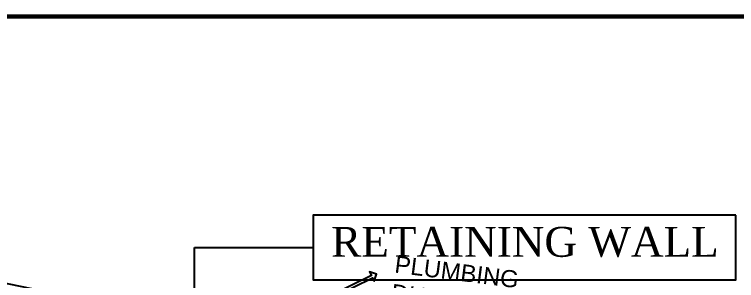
# Model space of a CAD drawing. Header units: metres. Extents: x 159409 to 239023, y 50504 to 95165.
# Drawn here: x 173805 to 174650, y 80992 to 81304 of the extents above; entities that cross this region are included whole.
import ezdxf

# ---------------------------------------------------------------- set-up
doc = ezdxf.new("R2010")
doc.units = ezdxf.units.M
doc.header["$MEASUREMENT"] = 0
doc.layers.add('_Annotations', color=1, linetype='Continuous', lineweight=25)
doc.styles.get("Standard").update_dxf_attribs({"font": 'times.ttf', "height": 18})
doc.styles.add('Standard 360', font='arial.ttf')
doc.dimstyles.get("Standard").update_dxf_attribs({"dimtxt": 0.4, "dimasz": 0.18, "dimexe": 0.18, "dimexo": 0.0625, "dimgap": 0.09, "dimtad": 0, "dimtih": 1, "dimtoh": 1, "dimdec": 4, "dimzin": 0, "dimdsep": 46, "dimtxsty": 'Standard', "dimcen": 0.09, "dimadec": 0, "dimazin": 0, "dimtfac": 1, "dimtdec": 4, "dimtofl": 0, "dimtmove": 0, "dimatfit": 3, "dimfxl": 1, "dimtolj": 1, "dimtzin": 0, "dimarcsym": 0})

msp = doc.modelspace()

# ---------------------------------------------------------------- linework, layer by layer
at = {"color": 6, "const_width": 5.123, "elevation": -4.392}
msp.add_lwpolyline([(179166.557, 81301.656), (179166.557, 76559.83), (172422.808, 76559.83), (172422.808, 81301.656)], close=True, dxfattribs=at)
at = {"color": 1, "ltscale": 10, "elevation": -4.392}
msp.add_lwpolyline([(174648.845, 81068.85), (174154.344, 81068.85), (174154.344, 80993.093), (174648.845, 80993.093)], close=True, dxfattribs=at)
at = {"color": 0, "ltscale": 10}
msp.add_arc((175811.745, 90873.972, -4.392), 10088.5, 255.2456003, 284.7551355, dxfattribs=at)
at = {"layer": '_Annotations', "elevation": -4.392}
msp.add_lwpolyline([(174134.823, 80951.924), (174223.762, 80995.721), (174225.762, 80991.658), (174228.512, 80999.743), (174220.427, 81002.493), (174222.428, 80998.43), (174133.489, 80954.633)], close=True, dxfattribs=at)

# ---------------------------------------------------------------- texts
at = {"color": 4, "ltscale": 10, "insert": (174175.395, 81055.25, -4.392), "char_height": 35, "attachment_point": 1}
msp.add_mtext_dynamic_manual_height_columns('{\\C3;RETAINING WALL }', width=561.48765, gutter_width=90, heights=[0], dxfattribs=at)
at = {"layer": '_Annotations', "insert": (174251.343, 81021.677, -4.787), "char_height": 8.45393, "attachment_point": 1, "rotation": 352.722381, "style": 'Standard 360'}
msp.add_mtext('{\\H2.3658x;PLUMBING \\PDUCT}', dxfattribs=at)

# ---------------------------------------------------------------- leaders
at = {"color": 1, "ltscale": 10}
msp.add_leader([(174015.527, 80946.665, -4.392), (174015.527, 81030.972, -4.392), (174154.344, 81030.972, -4.392)], dimstyle='Standard', override={"dimtxt": 18, "dimasz": 35, "dimexo": 0.18, "dimgap": 0.09, "dimtad": 0, "dimtih": 0, "dimdec": 0, "dimlfac": -100, "dimclrd": 1, "dimclre": 1, "dimclrt": 3, "dimtdec": 0, "dimfxl": 0.18, "dimfxlon": 1, "dimarcsym": 2}, dxfattribs=at)

doc.saveas('drawing.dxf')
